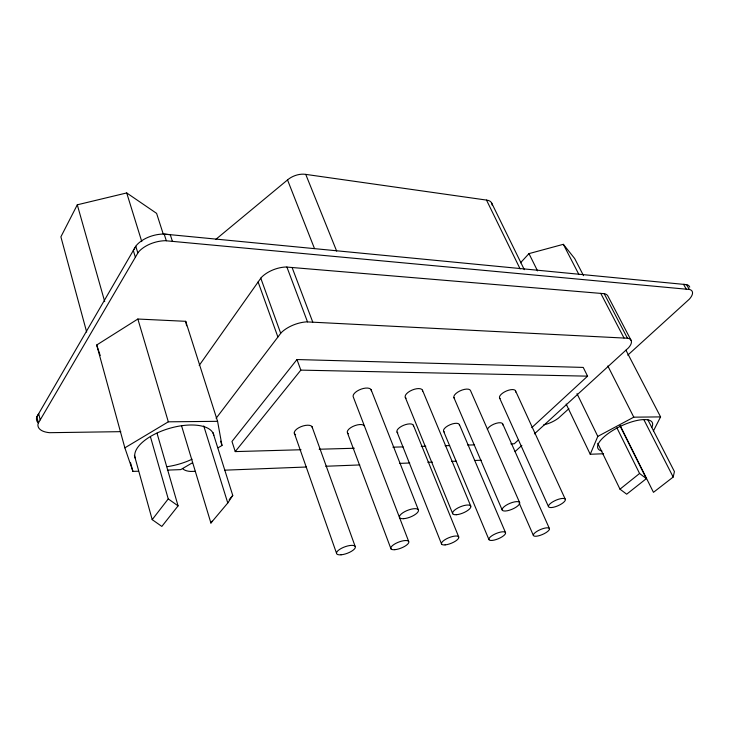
<?xml version="1.0" encoding="UTF-8"?>
<svg xmlns="http://www.w3.org/2000/svg" width="729" height="729" viewBox="0 0 729 729"><rect width="100%" height="100%" fill="white"/><g stroke="black" fill="none" stroke-linecap="round" stroke-linejoin="round"><path stroke-width="1.09" d="M620.224 425.7L653.466 492.33L673.177 477.048L674.434 471.608L647.762 419.576M627.751 355.169L689.324 299.172A18.125 7.381 -28.3 0 0 689.734 289.513L165.273 240.698A25.351 14.926 -15.2 0 0 138.31 252.225L38.145 423.458A22.362 10.725 -13.2 0 0 49.681 432.689L120.804 431.659M603.585 453.757L590.235 454.258L597.798 436.398L633.783 417.17L660.574 416.897L625.965 350.221M653.375 431.058L660.574 416.897M163.205 233.936L156.598 213.369L126.709 192.939L77.292 204.803L60.89 236.834L86.66 332.041M181.503 425.627L210.909 523.021L227.776 502.983L232.751 495.428L212.932 432.507M210.909 523.021L212.148 521.144M199.199 365.429L261.283 277.521A22.945 12.657 -19.6 0 1 285.987 266.996L604.66 293.723A18.79 8.219 -27 0 1 607.968 296.193L631.186 340.516M216.121 418.291L281.23 332.652A23.547 11.974 -19.9 0 1 306.599 321.872L627.942 338.256A19.182 7.7 -26.6 0 1 628.507 347.806L534.421 433.892M157.008 433.181L178.076 505.871L161.838 526.429L152.197 519.631L168.244 498.9L150.411 436.662M531.769 427.641L587.565 376.164L583.236 367.416L296.967 359.543L231.977 441.464L235.239 451.597L301.031 449.747M235.239 451.597L300.831 370.122L587.565 376.164M229.234 499.602L232.751 495.428M520.524 262.804L528.972 253.619L563.344 244.315L574.689 258.558L583.537 275.662M518.447 439.933L514.282 443.77L510.883 443.87M515.084 451.579L521.855 445.392M568.902 408.659L558.405 418.164A15.901 6.051 -24.6 0 1 543.661 424.889M215.893 239.322L287.527 179.926A15.892 9.787 -21.2 0 1 305.743 174.386L486.507 200.083A14.015 7.572 -26.7 0 1 492.093 205.059M619.987 489.168L639.579 473.486L646.368 478.616L626.685 494.189L619.987 489.168L597.753 443.314M138.474 471.198L132.915 471.399L124.859 447.852L96.711 344.999L137.854 319.029L185.713 321.316L217.579 421.326L221.99 445.501L218.062 447.797M124.859 447.852L168.326 421.818L217.579 421.326M192.529 462.724L180.737 469.613L167.388 470.114M195.336 471.317L190.67 471.453A21.132 9.24 -17.2 0 1 182.888 468.875M224.687 470.178L306.426 467.007M325.717 466.259L359.771 464.938M399.501 463.398L409.716 462.997M427.887 462.295L432.425 462.122M451.725 461.366L456.263 461.193M474.424 460.491L481.231 460.227M319.174 449.237L354.34 448.253M392.913 447.178L403.119 446.886M421.271 446.376L425.809 446.248M445.091 445.711L449.629 445.583M467.772 445.073L474.579 444.881M168.244 498.9L178.076 505.871M689.288 289.422L686.59 284.647L164.18 234.091L166.312 240.725M686.262 289.14L683.565 284.356L687.037 284.738A18.088 7.436 -28.3 0 1 689.725 287.144M604.15 293.632L627.432 338.183M600.751 293.35L624.024 338.01M563.344 244.315L578.872 274.441M643.88 419.694L673.177 477.048M607.831 365.967L633.783 417.17M620.033 425.809L646.368 478.616M616.88 427.805L639.579 473.486M528.972 253.619L537.546 270.887M491.474 202.653L524.315 269.675M486.507 200.083L520.132 268.937M577.004 393.651L597.798 436.398M566.169 404.048L590.235 454.258M515.613 391.036L565.385 499.465A9.185 2.943 -23.8 0 1 553.265 507.293A9.185 2.943 -23.8 0 1 552.108 502.245A9.185 2.943 -23.8 0 1 565.385 499.465M499.511 397.843L548.463 506.573M502.728 423.977L549.466 528.671A8.73 2.67 -23.3 0 1 538.029 535.952A8.73 2.67 -23.3 0 1 536.744 531.477A8.73 2.67 -23.3 0 1 549.466 528.671M519.668 502.673A9.477 3.153 -23.1 0 0 505.671 505.561A9.477 3.153 -23.1 0 0 507.43 510.737A9.477 3.153 -23.1 0 0 519.668 502.673L470.524 390.616A9.021 3.818 -23.4 0 0 459.78 391.008A9.021 3.818 -23.4 0 0 454.559 398.435M519.248 503.21L533.373 535.423M453.912 397.633L502.19 510.018M459.407 424.579L505.534 532.653A9.003 2.843 -22.7 0 1 493.998 540.134A9.003 2.843 -22.7 0 1 492.157 535.569A9.003 2.843 -22.7 0 1 505.534 532.653M443.587 431.258L488.94 539.615M422.456 390.161L470.761 506.099M405.306 397.414L452.691 513.699M413.361 425.217L458.705 536.89M305.743 174.386L336.68 251.122M397.059 432.106L441.574 544.089M371.088 389.678L418.328 509.781M287.527 179.926L314.5 248.598M408.668 541.419L353.365 397.177A9.641 4.365 -21.2 0 1 361.21 389.113A9.641 4.365 -21.2 0 1 371.325 390.799M292.074 267.443L312.768 322.127M286.88 267.005L307.501 321.863M347.505 433.008L390.972 548.864M296.967 359.543L300.831 370.122M260.763 278.132L280.683 333.253M311.994 426.629L355.105 546.276M258.093 281.923L277.877 336.953M294.252 432.944L336.479 553.129M96.711 344.999L100.201 355.524M172.409 241.299L170.267 234.683L163.141 234.055A25.278 15.008 -15.1 0 0 136.268 245.545L133.316 250.475L135.339 257.137M220.614 441.173L221.99 445.501M203.755 425.946L227.776 502.983M126.709 192.939L141.772 241.581M137.817 252.908L135.776 246.238L36.887 416.778L38.364 422.948M137.854 319.029L168.326 421.818M77.292 204.803L104.703 301.606M134.4 455.379L152.197 519.631M130.527 462.696L132.915 471.399M40.177 419.84L38.701 413.653L36.678 417.28A22.298 10.789 -13.1 0 0 37.562 422.191M185.713 321.316L186.606 325.772M192.073 459.206A40.97 18.498 -16.5 0 1 167.023 466.688M135.147 458.076A40.97 18.498 -16.5 0 1 169.693 428.297A40.97 18.498 -16.5 0 1 213.834 435.377M601.954 451.032A30.099 10.297 -25.4 0 1 620.716 426.173A30.099 10.297 -25.4 0 1 651.781 427.413M500.058 398.617A8.757 3.581 -24.2 0 1 506.537 390.954A8.757 3.581 -24.2 0 1 515.594 392.056M406.062 398.244A9.313 4.082 -22.4 0 1 412.131 390.061A9.313 4.082 -22.4 0 1 422.592 391.245M487.346 429.554A8.338 3.262 -23.6 0 1 496.012 423.367A8.338 3.262 -23.6 0 1 502.718 424.898M444.225 431.96A8.584 3.463 -22.8 0 1 450.13 424.706A8.584 3.463 -22.8 0 1 459.47 425.526M397.797 432.835A8.848 3.691 -21.9 0 1 403.492 425.353A8.848 3.691 -21.9 0 1 413.507 426.192M348.353 433.755A9.149 3.927 -20.9 0 1 352.727 426.538A9.149 3.927 -20.9 0 1 364.327 425.9M295.6 434.739A9.486 4.183 -19.7 0 1 300.749 426.784A9.486 4.183 -19.7 0 1 312.34 427.659M456.318 514.72A9.805 3.372 -22.4 0 0 470.825 507.019A9.805 3.372 -22.4 0 0 458.012 507.894A9.805 3.372 -22.4 0 0 456.318 514.72M445.073 544.909A9.295 3.034 -22 0 0 458.778 537.71A9.295 3.034 -22 0 0 446.54 538.795A9.295 3.034 -22 0 0 445.073 544.909M394.836 549.684A9.632 3.235 -21.2 0 0 408.841 542.258A9.632 3.235 -21.2 0 0 395.747 543.424A9.632 3.235 -21.2 0 0 394.836 549.684M341.072 554.805A9.996 3.463 -20.3 0 0 355.387 547.133A9.996 3.463 -20.3 0 0 341.336 548.381A9.996 3.463 -20.3 0 0 341.072 554.805M403.647 518.684A10.17 3.618 -21.5 0 0 418.492 510.728A10.17 3.618 -21.5 0 0 404.732 511.658A10.17 3.618 -21.5 0 0 403.647 518.684"/></g></svg>
